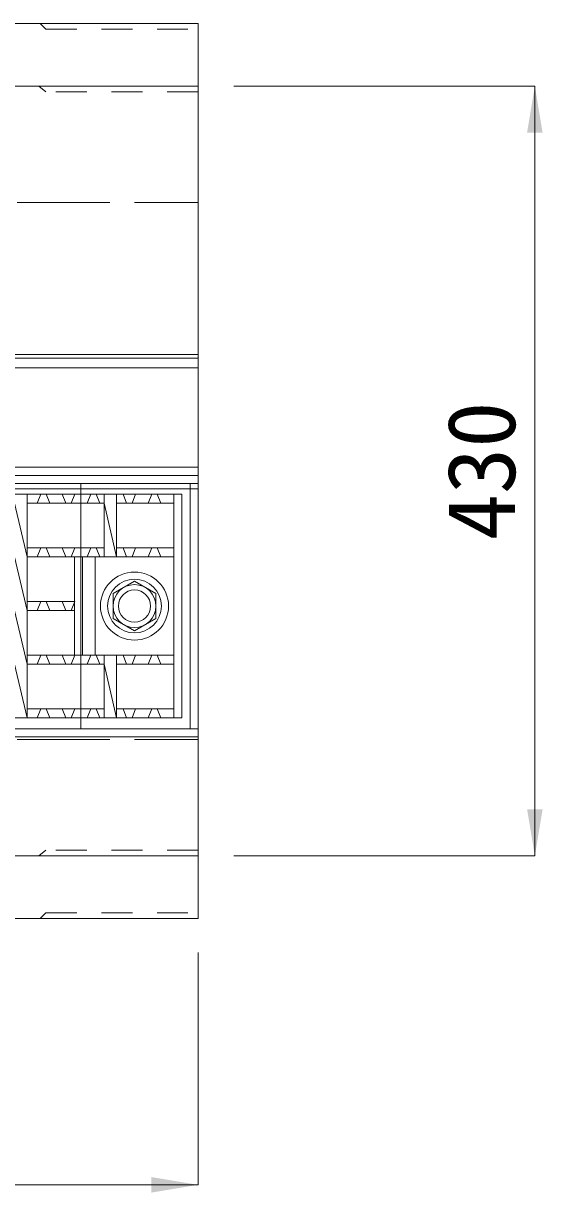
# Model space of a CAD drawing. Units: millimetres at full size; details may follow other scales. Extents: x -1934 to 78146, y -143454 to -112471.
# Drawn here: x 42381 to 42671, y -139678 to -139024 of the extents above; entities that cross this region are included whole.
import ezdxf
from ezdxf.enums import TextEntityAlignment as Align

# ---------------------------------------------------------------- set-up
doc = ezdxf.new("R2010")
doc.units = ezdxf.units.MM
doc.header["$LTSCALE"] = 23
for name, pattern in [('USER1', [3, 2, -1]), ('USER2', [1.35, 0.75, -0.6]), ('USER3', [1.35, 0.75, -0.6])]:
    doc.linetypes.add(name, pattern=pattern)
for name, color, linetype, lineweight in [('インサート', 92, 'USER2', 9), ('エンボス', 4, 'Continuous', 5), ('グレーチング', 7, 'Continuous', 9), ('受枠', 3, 'Continuous', 13), ('寸法線', 7, 'Continuous', 13), ('本体', 2, 'Continuous', 13)]:
    doc.layers.add(name, color=color, linetype=linetype, lineweight=lineweight)
doc.styles.add('ＭＳ ゴシック', font='')
doc.styles.get('ＭＳ ゴシック').set_extended_font_data('MS Gothic')

# ---------------------------------------------------------------- blocks, each defined once
blk = doc.blocks.new('filled_arrow')
at = {"color": 0, "linetype": 'Continuous', "lineweight": -2}
blk.add_solid([(7.5, 1.25), (0, 0), (7.5, -1.25)], dxfattribs=at)

msp = doc.modelspace()

# ---------------------------------------------------------------- linework, layer by layer
at = {"layer": 'インサート', "linetype": 'Continuous', "lineweight": 13}
msp.add_lwpolyline([(42442.83, -139336.15), (42430.83, -139343.07), (42430.83, -139356.92), (42442.83, -139363.85), (42454.82, -139356.92), (42454.82, -139343.07)], close=True, dxfattribs=at)
at = {"layer": 'インサート', "linetype": 'Continuous'}
for radius in [19, 9]:
    msp.add_circle((42442.83, -139350), radius, dxfattribs=at)
at = {"layer": 'インサート', "linetype": 'Continuous', "lineweight": 5}
msp.add_circle((42442.83, -139350), 11.99, dxfattribs=at)
at = {"layer": 'エンボス'}
for p, q in [((42388.45, -139292.5), (42390.45, -139287.5)), ((42393.45, -139287.5), (42395.45, -139292.5)), ((42404.45, -139292.5), (42402.45, -139287.5)), ((42409.45, -139287.5), (42407.45, -139292.5)), ((42416.45, -139292.5), (42418.45, -139287.5)), ((42421.45, -139287.5), (42423.45, -139292.5)), ((42438.45, -139292.5), (42436.45, -139287.5)), ((42443.45, -139287.5), (42441.45, -139292.5)), ((42450.45, -139292.5), (42452.45, -139287.5)), ((42455.45, -139287.5), (42457.45, -139292.5)), ((42388.45, -139322.5), (42390.45, -139317.5)), ((42393.45, -139317.5), (42395.45, -139322.5)), ((42404.45, -139322.5), (42402.45, -139317.5)), ((42409.45, -139317.5), (42407.45, -139322.5)), ((42416.45, -139322.5), (42418.45, -139317.5)), ((42421.45, -139317.5), (42423.45, -139322.5)), ((42438.45, -139322.5), (42436.45, -139317.5)), ((42443.45, -139317.5), (42441.45, -139322.5)), ((42450.45, -139322.5), (42452.45, -139317.5)), ((42455.45, -139317.5), (42457.45, -139322.5)), ((42388.45, -139352.5), (42390.45, -139347.5)), ((42393.45, -139347.5), (42395.45, -139352.5)), ((42404.45, -139352.5), (42402.45, -139347.5)), ((42409.45, -139347.5), (42407.45, -139352.5)), ((42388.45, -139382.5), (42390.45, -139377.5)), ((42393.45, -139377.5), (42395.45, -139382.5)), ((42404.45, -139382.5), (42402.45, -139377.5)), ((42409.45, -139377.5), (42407.45, -139382.5)), ((42416.45, -139382.5), (42418.45, -139377.5)), ((42421.45, -139377.5), (42423.45, -139382.5)), ((42438.45, -139382.5), (42436.45, -139377.5)), ((42443.45, -139377.5), (42441.45, -139382.5)), ((42450.45, -139382.5), (42452.45, -139377.5)), ((42455.45, -139377.5), (42457.45, -139382.5)), ((42388.45, -139412.5), (42390.45, -139407.5)), ((42393.45, -139407.5), (42395.45, -139412.5)), ((42404.45, -139412.5), (42402.45, -139407.5)), ((42409.45, -139407.5), (42407.45, -139412.5)), ((42416.45, -139412.5), (42418.45, -139407.5)), ((42421.45, -139407.5), (42423.45, -139412.5)), ((42438.45, -139412.5), (42436.45, -139407.5)), ((42443.45, -139407.5), (42441.45, -139412.5)), ((42450.45, -139412.5), (42452.45, -139407.5)), ((42455.45, -139407.5), (42457.45, -139412.5))]:
    msp.add_line(p, q, dxfattribs=at)
at = {"layer": 'グレーチング'}
for p, q in [((42469.33, -139287.5), (41489.33, -139287.5)), ((42382.83, -139287.5), (42382.83, -139412.5)), ((42425.83, -139287.5), (42425.83, -139322.5)), ((42432.83, -139287.5), (42432.83, -139322.5)), ((42464.83, -139287.5), (42464.83, -139412.5)), ((42469.33, -139287.5), (42469.33, -139412.5)), ((42375.83, -139292.5), (42382.83, -139322.5)), ((42425.83, -139292.5), (42382.83, -139292.5)), ((42425.83, -139292.5), (42432.83, -139322.5)), ((42464.83, -139292.5), (42432.83, -139292.5)), ((42425.83, -139317.5), (42382.83, -139317.5)), ((42464.83, -139317.5), (42432.83, -139317.5)), ((42375.83, -139322.5), (42382.83, -139352.5)), ((42464.83, -139322.5), (42382.83, -139322.5)), ((42409.33, -139322.5), (42409.33, -139377.5)), ((42413.83, -139322.5), (42413.83, -139377.5)), ((42420.83, -139322.5), (42420.83, -139377.5)), ((42375.83, -139352.5), (42382.83, -139382.5)), ((42409.33, -139347.5), (42382.83, -139347.5)), ((42409.33, -139352.5), (42382.83, -139352.5)), ((42464.83, -139377.5), (42382.83, -139377.5)), ((42425.83, -139377.5), (42425.83, -139412.5)), ((42432.83, -139377.5), (42432.83, -139412.5)), ((42375.83, -139382.5), (42382.83, -139412.5)), ((42425.83, -139382.5), (42382.83, -139382.5)), ((42425.83, -139382.5), (42432.83, -139412.5)), ((42464.83, -139382.5), (42432.83, -139382.5)), ((42425.83, -139407.5), (42382.83, -139407.5)), ((42464.83, -139407.5), (42432.83, -139407.5)), ((42469.33, -139412.5), (41489.33, -139412.5))]:
    msp.add_line(p, q, dxfattribs=at)
at = {"layer": '受枠'}
for p, q in [((42478.33, -139217), (41480.33, -139217)), ((42478.33, -139217), (42478.33, -139277)), ((42478.33, -139272.5), (41480.33, -139272.5)), ((42478.33, -139277), (41480.33, -139277)), ((42478.33, -139277), (42478.33, -139423)), ((41480.33, -139281.5), (42478.33, -139281.5)), ((42412.83, -139281.5), (42412.83, -139418.5)), ((42473.83, -139281.5), (42473.83, -139418.5)), ((41480.33, -139418.5), (42478.33, -139418.5)), ((41480.33, -139423), (42478.33, -139423))]:
    msp.add_line(p, q, dxfattribs=at)
msp.add_circle((42442.83, -139350), 15, dxfattribs=at)
at = {"layer": '寸法線', "lineweight": 9}
for p, q in [((42498.33, -139059.5), (42666.45, -139059.5)), ((42666.45, -139489.5), (42666.45, -139059.5)), ((42498.33, -139489.5), (42666.45, -139489.5)), ((42478.33, -139543.5), (42478.33, -139673.33)), ((41480.33, -139673.33), (42478.33, -139673.33))]:
    msp.add_line(p, q, dxfattribs=at)
at = {"layer": '本体'}
for p, q in [((41480.33, -139024.5), (42478.33, -139024.5)), ((42478.33, -139024.5), (42478.33, -139524.5)), ((41480.33, -139059.5), (42478.33, -139059.5)), ((42478.33, -139059.5), (42478.33, -139489.5)), ((41480.33, -139489.5), (42478.33, -139489.5)), ((41480.33, -139524.5), (42478.33, -139524.5))]:
    msp.add_line(p, q, dxfattribs=at)
at = {"layer": '本体', "linetype": 'USER3', "lineweight": 9}
for p, q in [((42393.33, -139027.7), (42390.13, -139024.5)), ((42393.33, -139027.7), (42478.33, -139027.7)), ((41480.33, -139124.5), (42478.33, -139124.5)), ((41480.33, -139424.49), (42478.33, -139424.49)), ((42393.33, -139521.3), (42390.13, -139524.5)), ((42393.33, -139521.3), (42478.33, -139521.3))]:
    msp.add_line(p, q, dxfattribs=at)
at = {"layer": '本体', "linetype": 'USER2', "lineweight": 9}
for p, q in [((42393.33, -139062.7), (42389.33, -139059.5)), ((42478.33, -139062.7), (42393.33, -139062.7)), ((42393.33, -139486.3), (42389.33, -139489.5)), ((42478.33, -139486.3), (42393.33, -139486.3))]:
    msp.add_line(p, q, dxfattribs=at)
at = {"layer": '本体', "linetype": 'USER1', "lineweight": 9}
for p, q in [((41480.33, -139124.5), (42478.33, -139124.5)), ((41480.33, -139424.5), (42478.33, -139424.5))]:
    msp.add_line(p, q, dxfattribs=at)
at = {"layer": '本体', "lineweight": 9}
for p, q in [((41480.33, -139209.5), (42478.33, -139209.5)), ((42179.33, -139284.5), (42478.33, -139284.5))]:
    msp.add_line(p, q, dxfattribs=at)
at = {"layer": '本体', "lineweight": 5}
for p, q in [((41480.33, -139211.5), (42478.33, -139211.5)), ((41480.33, -139281.5), (42478.33, -139281.5))]:
    msp.add_line(p, q, dxfattribs=at)

# ---------------------------------------------------------------- block references
at = {"layer": '寸法線', "lineweight": 9, "xscale": 3.47, "yscale": 3.47}
for p, rotation in [((42666.45, -139059.5), 270), ((42666.45, -139489.5), 90), ((42478.33, -139673.33), 180)]:
    msp.add_blockref('filled_arrow', p, dxfattribs=dict(at, rotation=rotation))

# ---------------------------------------------------------------- texts
at = {"layer": '寸法線', "style": 'ＭＳ ゴシック'}
msp.add_text('430', height=37.98, rotation=90, dxfattribs=at).set_placement((42636.45, -139274.5), align=Align.MIDDLE_CENTER)

doc.saveas('drawing.dxf')
